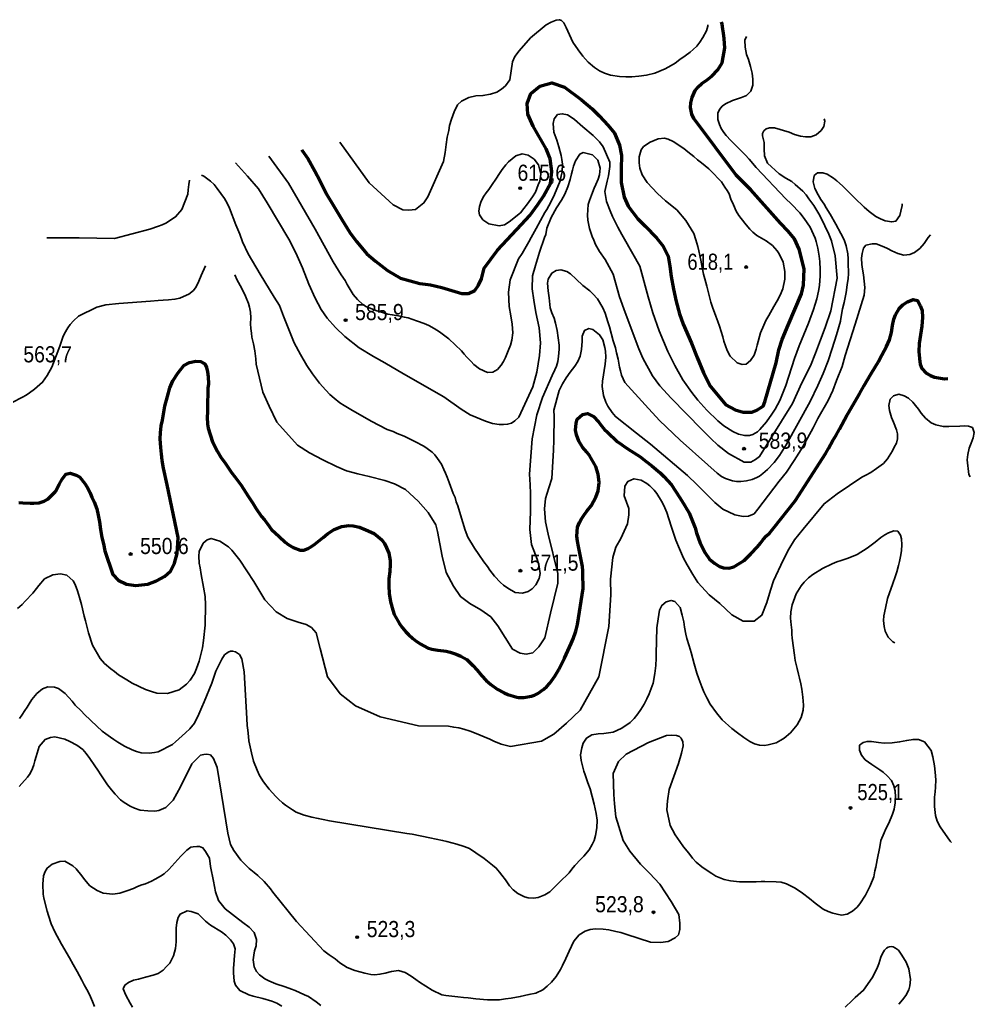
# Model space of a CAD drawing. Header units: metres. Extents: x 547833 to 556102, y 1844799 to 1850994.
# Drawn here: x 550017 to 551022, y 1849510 to 1850546 of the extents above; entities that cross this region are included whole.
import ezdxf

# ---------------------------------------------------------------- set-up
doc = ezdxf.new("R2010")
doc.units = ezdxf.units.M
doc.header["$LTSCALE"] = 6.8
for name, color, linetype, lineweight in [('1', 7, 'Continuous', 25), ('2', 7, 'Continuous', 53), ('3', 7, 'Continuous', 25), ('5', 7, 'Continuous', 13)]:
    doc.layers.add(name, color=color, linetype=linetype, lineweight=lineweight)

msp = doc.modelspace()

# ---------------------------------------------------------------- hatches: boundary and pattern name
at = {"layer": '5'}
for points in [[(550545.53, 1850368.91, 1), (550542.53, 1850368.91, 1)], [(550783.65, 1850285.82, 1), (550780.65, 1850285.82, 1)], [(550361.69, 1850229.88, 1), (550358.69, 1850229.88, 1)], [(550781.36, 1850094.48, 1), (550778.36, 1850094.48, 1)], [(550135.28, 1849983.57, 1), (550132.28, 1849983.57, 1)], [(550545.78, 1849966.05, 1), (550542.78, 1849966.05, 1)], [(550893.43, 1849716.22, 1), (550890.43, 1849716.22, 1)], [(550685.98, 1849606.34, 1), (550682.98, 1849606.34, 1)], [(550373.94, 1849580.17, 1), (550370.94, 1849580.17, 1)]]:
    msp.add_hatch(color=256, dxfattribs=at).paths.add_polyline_path(points)

# ---------------------------------------------------------------- linework, layer by layer
at = {"layer": '1'}
for points in [[(550354.17, 1850417.2), (550385.13, 1850374.34), (550410.48, 1850351.12), (550420.36, 1850345.96), (550426.8, 1850345.53), (550433.67, 1850346.39), (550442.7, 1850353.27), (550446.99, 1850359.72), (550463.35, 1850396.94), (550464.94, 1850406.26), (550466.3, 1850414.91), (550467.31, 1850422.41), (550468.85, 1850429.48), (550469.64, 1850434.86), (550471.89, 1850441.38), (550474.44, 1850449.38), (550478.2, 1850456.73), (550482.23, 1850460.42), (550490.1, 1850464.26), (550497.42, 1850465.95), (550504.9, 1850466.37), (550512.71, 1850467.96), (550519.37, 1850469.89), (550524.43, 1850473.07), (550528.46, 1850476.76), (550533.18, 1850482.78), (550536.07, 1850501.74), (550538.63, 1850507.51), (550543.11, 1850513.6), (550554.96, 1850527.05), (550571.6, 1850540.82), (550576.72, 1850543.71), (550581.84, 1850545.63), (550585.36, 1850546.27), (550587.6, 1850545.31), (550590.16, 1850543.07), (550592.4, 1850537.94), (550599.47, 1850522.55), (550605.1, 1850514.42), (550609.91, 1850507.8), (550615.63, 1850501.6), (550622.26, 1850495.84), (550627.8, 1850492.35), (550632.89, 1850490.09), (550639.23, 1850487.97), (550648.69, 1850486.56), (550655.47, 1850486.1)], [(550655.47, 1850486.1), (550661.55, 1850486.2), (550669.03, 1850486.62), (550677.2, 1850487.94), (550685.92, 1850489.96), (550696.73, 1850494.63), (550703.05, 1850497.96), (550707.38, 1850500.57), (550712.22, 1850504.2), (550717.84, 1850508.09), (550723.14, 1850511.94), (550726.3, 1850514.88), (550730.02, 1850518.54), (550733.39, 1850522.47), (550736.64, 1850527.35), (550740.26, 1850534.52), (550741.75, 1850539.35), (550741.79, 1850540.85)], [(550756.91, 1850455.14), (550760.43, 1850457.81), (550767.56, 1850461.08), (550771.87, 1850462.56), (550777.08, 1850464.47), (550782.29, 1850466.39), (550787.16, 1850471.14), (550789.14, 1850477.31), (550789.18, 1850483.56), (550788.41, 1850489.88), (550786.76, 1850496.88), (550784.58, 1850504.31), (550782.49, 1850509.66), (550780.9, 1850517.48), (550780.65, 1850524.81), (550782.41, 1850528.39)], [(550404.72, 1850236.33), (550409.29, 1850235.61), (550415.84, 1850234.48), (550421.93, 1850233.14), (550426.05, 1850232.2), (550429.89, 1850230.9), (550436.05, 1850228.93), (550443.11, 1850226.26), (550448.01, 1850224.13), (550453.52, 1850220.96), (550459.07, 1850217.47), (550468.77, 1850210.15), (550482.31, 1850197.54), (550485.12, 1850194.2), (550488.07, 1850191.03), (550492.33, 1850186.26), (550495.42, 1850183.28), (550501.12, 1850178.52), (550509.59, 1850174.74), (550515.13, 1850175.26), (550520.09, 1850177.94), (550524.19, 1850182.44), (550526.43, 1850186.4), (550528.64, 1850190.67), (550531.34, 1850197.41), (550533.81, 1850203.48), (550535.41, 1850208.79), (550536.38, 1850216.6), (550535.62, 1850225.48), (550534.23, 1850234.28), (550532.55, 1850244.17), (550531.84, 1850259.3), (550533.6, 1850272.49), (550542.16, 1850294.35), (550546.1, 1850300.11), (550553.28, 1850312.2), (550555.77, 1850316.83), (550561.01, 1850326.43), (550570.04, 1850343.07), (550572.18, 1850346.53), (550576.21, 1850354.23), (550580.21, 1850362.24), (550586.13, 1850376.74), (550587.28, 1850381.84), (550588.22, 1850385.96), (550588.66, 1850394.18), (550588.09, 1850398.92), (550587.41, 1850403.16), (550584.86, 1850412.3), (550582.58, 1850419.23), (550579.43, 1850427.98), (550578.81, 1850437.03), (550579.81, 1850441.96), (550583.42, 1850446.56), (550588.47, 1850447.18), (550594.07, 1850445.94), (550597.89, 1850443.52), (550601.39, 1850441.06), (550610, 1850433.45), (550621.05, 1850424.22), (550624, 1850421.06), (550627.48, 1850417.48), (550631.64, 1850412.22), (550638.37, 1850396.37), (550638.45, 1850391.74)], [(550638.45, 1850391.74), (550637.08, 1850381.96), (550635.7, 1850376.19), (550633.35, 1850365.17), (550635.07, 1850354.97), (550638.86, 1850344.86), (550641.48, 1850339.09), (550647, 1850327.9), (550650.98, 1850320.22), (550653.84, 1850315.12), (550670.24, 1850286.76), (550678.77, 1850254.59), (550683.82, 1850237.64), (550690.43, 1850218.75), (550699.74, 1850196.77), (550706.99, 1850181.99), (550715.5, 1850167.03), (550724.9, 1850153.54), (550731.31, 1850145.56), (550740.57, 1850135.16), (550752.17, 1850123.76), (550758.49, 1850118.57), (550768.1, 1850112.46), (550773.99, 1850109.95), (550780.65, 1850108.31), (550785.76, 1850108.57), (550789.02, 1850109.57), (550793.9, 1850112.36), (550796.6, 1850114.66), (550803.55, 1850122.73), (550809.23, 1850130.83), (550812.62, 1850136.07), (550817.68, 1850145.24), (550823.97, 1850161.01), (550833.14, 1850189.37), (550838.02, 1850202.95), (550847.86, 1850226.8), (550853.1, 1850241.22), (550856.48, 1850252.14), (550858.43, 1850260.33), (550859.3, 1850266.37), (550860.06, 1850276.68), (550860.05, 1850282.96), (550859.55, 1850291.57), (550859.01, 1850297.29), (550857.71, 1850305.56), (550856.01, 1850312.67), (550854.79, 1850316.34), (550849.46, 1850327.83), (550843.35, 1850337.06), (550838.58, 1850342.71), (550829.34, 1850352.31), (550823.8, 1850357.78), (550792.76, 1850390.77), (550785.16, 1850399.3), (550780.89, 1850404.07), (550765.95, 1850418.91), (550761.12, 1850424.41), (550758.49, 1850427.62), (550755.92, 1850431.63), (550754.12, 1850435.9), (550752.35, 1850441.29), (550752.35, 1850447.86), (550754.14, 1850451.6), (550756.91, 1850455.14)], [(550839.24, 1850423.49), (550844.76, 1850422.88), (550850.34, 1850423.07), (550855.74, 1850424.85), (550861.1, 1850429.51), (550863.79, 1850433.68), (550864.86, 1850439.41), (550864.42, 1850441.75)], [(550526.58, 1850119.84), (550530.85, 1850120.28), (550534.89, 1850121.37), (550538.49, 1850123.77), (550542.75, 1850127.69), (550557.28, 1850159.54), (550561.64, 1850175.21), (550564.5, 1850192.53), (550565.48, 1850205.96), (550564.09, 1850221.72), (550560.43, 1850237.85), (550558.58, 1850250.94), (550556.63, 1850262.71), (550557.03, 1850276.6), (550560.05, 1850287.27), (550564.45, 1850301.52), (550569.76, 1850316.91), (550571.16, 1850320.15), (550572.03, 1850326.65), (550576.59, 1850337.93), (550582.25, 1850348.07), (550587.5, 1850356.24), (550591.05, 1850362.6), (550594.45, 1850370.22), (550596.73, 1850377.86), (550598.25, 1850383.81), (550599.19, 1850387.93), (550600.31, 1850391.91), (550602.32, 1850397.76), (550606.78, 1850404.55), (550610.42, 1850406.27), (550620.17, 1850403.77), (550625.81, 1850398.21), (550628.25, 1850390.02), (550627.51, 1850382.88), (550626.16, 1850378.23), (550623.61, 1850372.8), (550621.86, 1850368.74), (550620.15, 1850364.37), (550617.01, 1850355.98), (550615.79, 1850351.5), (550614.88, 1850340.5), (550615.36, 1850335.27), (550617.24, 1850326.37), (550620.03, 1850317.9), (550621.61, 1850314.09), (550623.45, 1850309.51), (550627.53, 1850302.31), (550633.69, 1850293.77), (550641.9, 1850278.2), (550648.87, 1850254.46), (550654.65, 1850238.07), (550669.09, 1850199.75), (550673.29, 1850189.94), (550683.52, 1850171.22), (550691.07, 1850160.65), (550702.97, 1850147.6), (550735.3, 1850114.59), (550744.93, 1850105.18), (550752.41, 1850098.39), (550763.43, 1850089.29), (550780.16, 1850080.35), (550786.99, 1850080.35), (550792.11, 1850083.09), (550796.21, 1850086.17), (550830.75, 1850142.23), (550840.81, 1850163.69), (550849.73, 1850181.61), (550855.29, 1850194.94), (550860.24, 1850208.99), (550865.43, 1850222.15), (550871.41, 1850239.58), (550877.8, 1850274.1), (550875.76, 1850297.72), (550871.83, 1850313.4), (550869.23, 1850320.29), (550865.1, 1850329.24), (550861.23, 1850337.42), (550858.62, 1850341.75), (550855.4, 1850347.12), (550853.36, 1850350.72), (550848.2, 1850357.62), (550845.14, 1850361.73), (550841.62, 1850365.63), (550833.86, 1850372.86), (550830.28, 1850375.95), (550823.78, 1850379.32), (550816.99, 1850383.79), (550804.55, 1850395.34), (550801.26, 1850403.03), (550801.04, 1850410.28), (550801.04, 1850417.09), (550799.29, 1850424.12), (550799.29, 1850426.32), (550800.6, 1850429.17), (550803.23, 1850431.37), (550806.52, 1850432.47), (550811.78, 1850432.47), (550827.36, 1850427.65), (550832.94, 1850425.29), (550839.24, 1850423.49)], [(550689.54, 1850420.85), (550680.83, 1850417.39), (550674.03, 1850412.72), (550671.39, 1850409.35), (550669.57, 1850401.92), (550669.57, 1850395.36), (550670.22, 1850389.99), (550672.68, 1850382.92), (550677.82, 1850374.89), (550688.86, 1850363.1), (550696.98, 1850355.6), (550709.02, 1850346.17), (550718.72, 1850334.68), (550726.94, 1850321.27)], [(550726.94, 1850321.27), (550729.22, 1850314.34), (550731.19, 1850307.37), (550732.36, 1850303.03), (550734.35, 1850293.18), (550735.81, 1850285.19), (550737.14, 1850278.14), (550738.66, 1850273.52), (550740.57, 1850265.74), (550744.89, 1850248.65), (550746.49, 1850243.4), (550750.02, 1850234.05), (550752.29, 1850228.56), (550753.85, 1850223.63), (550757.48, 1850212.21), (550758.69, 1850207.56), (550761.95, 1850197.86), (550765.24, 1850191.85), (550772.47, 1850185.04), (550777.83, 1850183.13), (550782.11, 1850183.49), (550786.78, 1850187.26), (550790.55, 1850193.16), (550792.52, 1850199.33), (550793.78, 1850203.49), (550797.16, 1850216.55), (550800.66, 1850224.67), (550802.96, 1850229.43), (550806, 1850234.76), (550811.1, 1850244.19), (550814.87, 1850250.1), (550817.83, 1850256.06), (550820.67, 1850262.98), (550822.96, 1850273.18), (550822.95, 1850281.19), (550820.95, 1850291.04), (550817.04, 1850299.54), (550814.86, 1850302.96), (550809.71, 1850308.42), (550803.34, 1850313.41), (550793.38, 1850318.93), (550789.09, 1850322.57), (550786, 1850325.56), (550782.06, 1850330.37), (550776.79, 1850336.78), (550774.3, 1850340.16), (550771.69, 1850344.49), (550768.64, 1850351.16), (550766.12, 1850357.42), (550764.03, 1850362.78), (550761.99, 1850366.37), (550759.81, 1850369.79), (550756.06, 1850375.59), (550752.58, 1850379.17), (550748.14, 1850384.07), (550742.72, 1850389.18), (550734.89, 1850395.6), (550730.82, 1850398.79), (550726.89, 1850402.16), (550720.83, 1850407.19), (550716.58, 1850410.52), (550705.27, 1850417.95), (550700.01, 1850420.36), (550696.03, 1850421.48), (550689.54, 1850420.85)], [(550244.42, 1850395.53), (550257, 1850381.53), (550268.55, 1850368.05), (550277.78, 1850353.38), (550300.43, 1850315.14), (550307.68, 1850300.62), (550314.79, 1850285.04), (550321.61, 1850267.59), (550328.23, 1850252.86), (550334.36, 1850241.08), (550340.69, 1850231.92), (550349.72, 1850222.06), (550359.34, 1850212.65), (550374.64, 1850200.67), (550389.7, 1850191.67), (550401.47, 1850185), (550421.26, 1850173.3), (550463.54, 1850148.94), (550482.08, 1850136.05), (550491.52, 1850130.28), (550507.48, 1850123.33), (550514.89, 1850120.93), (550522.08, 1850119.84), (550526.58, 1850119.84)], [(550279.45, 1850402.54), (550300.24, 1850373.95), (550327.99, 1850325.58), (550346.99, 1850291.35), (550355.47, 1850277.72), (550359.84, 1850271.69), (550362.01, 1850267.51), (550366.09, 1850260.32), (550368.27, 1850256.9), (550372.61, 1850251.5), (550378.21, 1850246.25), (550382.16, 1850244.01), (550387.74, 1850241.64), (550391.93, 1850240.07), (550398.91, 1850238.03), (550404.72, 1850236.33)], [(550793.31, 1850064.11), (550796.2, 1850065.74), (550799.68, 1850068.21), (550804.53, 1850072.57), (550811.62, 1850080.14), (550817.13, 1850087.2), (550824.17, 1850098.46), (550849.46, 1850144.29), (550857.57, 1850160.9), (550863.22, 1850173.64), (550868.45, 1850186.98), (550872.82, 1850199.87), (550877.37, 1850214.28), (550881.33, 1850228.64), (550881.57, 1850229.64), (550883.41, 1850241.76), (550885.31, 1850248.56), (550887.56, 1850259.08), (550888.49, 1850267.21), (550889.44, 1850273.89), (550889.82, 1850278.74), (550889.66, 1850290.57), (550889.65, 1850294.58), (550889.04, 1850299.63), (550887.51, 1850308.25), (550885.48, 1850314.41), (550881.94, 1850321.19), (550876.57, 1850331.11), (550870.67, 1850341.45), (550866.49, 1850348.15), (550864.1, 1850352.02), (550860.78, 1850356.91), (550857.96, 1850361.69), (550854.41, 1850368.47), (550852.76, 1850375.47), (550853.89, 1850382.02), (550857.23, 1850384.83), (550862.99, 1850384.89), (550867.46, 1850383.67), (550874.08, 1850379.34), (550877.44, 1850376.71), (550883.53, 1850371.36), (550887.72, 1850367.23), (550896.13, 1850358.64), (550906.45, 1850348.84), (550911.49, 1850344.32), (550918.7, 1850338.95), (550923.65, 1850336.51), (550928.37, 1850334.52), (550935.41, 1850333.29), (550939.79, 1850334.14), (550943.88, 1850340.09), (550945.09, 1850344.56), (550946.3, 1850350.47), (550946.27, 1850352.43)], [(550045.45, 1850316.71), (550079.6, 1850316.71), (550116.69, 1850315.83), (550154.1, 1850325.56), (550163.16, 1850328.74), (550167.15, 1850330.18), (550170.92, 1850332.08), (550181.18, 1850338.62), (550187.78, 1850346.3), (550193.97, 1850362.59), (550194.38, 1850367.13), (550194.99, 1850372.65), (550195.93, 1850377.25)], [(550208.61, 1850382.4), (550210.92, 1850381.31), (550217.78, 1850376.22), (550221.76, 1850372.53), (550224.96, 1850368.6), (550232.65, 1850358), (550235.47, 1850353.22), (550237.88, 1850347.9), (550244.52, 1850330.13), (550248.73, 1850320.55), (550251.8, 1850312.43), (550257.69, 1850299.53), (550270.06, 1850278.13), (550284.99, 1850254.15), (550290.69, 1850245.39), (550294.74, 1850233.93), (550306.06, 1850206.09), (550312.58, 1850193.73), (550319.35, 1850182.12), (550325.38, 1850173.17), (550332.69, 1850163.59), (550339.28, 1850156.16), (550343.72, 1850151.73), (550348.28, 1850147.61), (550354.13, 1850142.97), (550358.72, 1850139.87), (550365.75, 1850135.78), (550386.97, 1850123.56), (550404.1, 1850114.84), (550410.3, 1850112.55), (550414.4, 1850110.49), (550421.8, 1850107.54)], [(550579.64, 1850135.15), (550585.08, 1850155.88), (550588.56, 1850162.87), (550592.46, 1850168.95), (550596.82, 1850175.25), (550601.54, 1850181.27), (550604.93, 1850186.32), (550607.44, 1850192.07), (550608.7, 1850198.79), (550609.21, 1850207.83), (550609.36, 1850213.13), (550611.69, 1850219.02), (550616.24, 1850221.17), (550620.71, 1850219.95), (550627.79, 1850214.41), (550631.14, 1850209.21), (550633.4, 1850201.15), (550633.9, 1850197.05), (550634.18, 1850190.83), (550633.48, 1850183.38), (550630.85, 1850165.44), (550630.56, 1850159.96), (550631.85, 1850150.67), (550634.17, 1850143.42), (550636.42, 1850139.37), (550640.91, 1850132.71), (550644.33, 1850128.32), (550666.52, 1850110.85), (550681.2, 1850099.43), (550720.42, 1850066.18), (550730.16, 1850056.92), (550739.56, 1850047.23), (550749.04, 1850037.94), (550757.47, 1850030.87), (550770.26, 1850024.89), (550778.8, 1850023.18), (550784.6, 1850023.52), (550790.41, 1850025.92), (550794.5, 1850030.71), (550816.96, 1850060.15), (550824.65, 1850069.96), (550832.71, 1850082.04), (550839.92, 1850093.61), (550846.84, 1850105.42), (550852.68, 1850116.44), (550857.73, 1850126.45), (550868.39, 1850145.11), (550873.23, 1850155.74), (550877.16, 1850166.4), (550883.19, 1850181.23), (550886.25, 1850192.57), (550896.92, 1850225.48), (550906.48, 1850256.26), (550906.96, 1850264.16), (550905.67, 1850277.46), (550904.76, 1850283.6), (550903.87, 1850288.3), (550903.7, 1850295), (550904.21, 1850300.03), (550905.59, 1850305.8), (550908.26, 1850308.85), (550914.82, 1850310.29), (550919, 1850310.16), (550927.07, 1850306.97), (550931.13, 1850305.22), (550935.4, 1850303.02), (550942, 1850300.13), (550948.3, 1850298.34), (550954.62, 1850299.1), (550959.34, 1850301.12), (550964.92, 1850305.32), (550969.71, 1850310.71), (550973.93, 1850316.83), (550976.31, 1850319.64)], [(550009, 1850143.27), (550019.87, 1850148.76), (550023.61, 1850150.97), (550027.3, 1850153.5), (550032.6, 1850157.35), (550041.03, 1850164.46), (550045.95, 1850171.46), (550050.81, 1850180.22), (550057.28, 1850196.87), (550059.67, 1850203.56), (550062.5, 1850211.92), (550064.25, 1850215.97), (550067.56, 1850221.66), (550070.02, 1850225.16), (550073.7, 1850229.14), (550078.89, 1850233.93), (550098.05, 1850243.43), (550107.66, 1850246.12), (550121.5, 1850247.28), (550154.64, 1850249.89), (550162.74, 1850250.39), (550167.97, 1850250.87), (550173.69, 1850251.24), (550180.5, 1850251.91), (550185.65, 1850253.01), (550189.46, 1850254.6), (550195.06, 1850257.36), (550200.04, 1850261.17), (550202.77, 1850265.02), (550205.73, 1850270.99), (550208.24, 1850276.74), (550212.73, 1850287.22)], [(550421.8, 1850107.54), (550426.7, 1850105.41), (550433.02, 1850102.18), (550442.45, 1850097.08), (550445.96, 1850094.62), (550451.23, 1850090.77), (550454.14, 1850087.92), (550456.98, 1850084.26), (550461.08, 1850078.19), (550463.67, 1850072.74), (550465.43, 1850068.79), (550467.23, 1850064.52), (550469.36, 1850058.86), (550473.48, 1850047.34), (550475.46, 1850042.94), (550476.8, 1850038.46), (550478.42, 1850034.33), (550481.19, 1850024.73), (550486.17, 1850008.84), (550489.02, 1850001.18), (550496.02, 1849989.69), (550500.51, 1849983.03), (550505.75, 1849975.5), (550509.56, 1849970.51), (550512.27, 1849966.68), (550517.04, 1849960.37), (550523.33, 1849953.44), (550526.37, 1849950.77), (550530.94, 1849947.48), (550538.67, 1849943.13), (550546.44, 1849942.48), (550552.5, 1849944.01), (550556.79, 1849946.94), (550560.61, 1849951.08), (550564.13, 1849957.76), (550565.23, 1849963.18), (550563.8, 1849972.29), (550561.81, 1849978.14), (550560.15, 1849982.58), (550556.07, 1849993.78), (550554.15, 1850009.57), (550554.62, 1850018.91), (550555.09, 1850028.26), (550555.03, 1850047.15), (550554.55, 1850056.39), (550554.18, 1850062.11), (550553.81, 1850067.83), (550556.88, 1850104.74), (550561.77, 1850130.02), (550567.48, 1850148.38), (550577.72, 1850171.65), (550580.68, 1850177.61), (550582.29, 1850181.49), (550583.61, 1850186.46), (550584.44, 1850191.52), (550585.23, 1850199.47), (550585.23, 1850203.47), (550583.17, 1850219.08), (550581.27, 1850226.86), (550579.71, 1850231.79), (550577.4, 1850237.6), (550575.8, 1850242.85), (550574.54, 1850253.27), (550573.62, 1850260.85), (550572.97, 1850268.78), (550573.6, 1850272.86), (550577.29, 1850279.39), (550581.93, 1850282.04), (550586.95, 1850282.97), (550593.11, 1850281), (550597.07, 1850278.75), (550603.2, 1850273.09), (550610.12, 1850266.24), (550617.38, 1850260.56), (550620.47, 1850257.57), (550625.44, 1850252.24), (550631.05, 1850242.99), (550633.49, 1850237.36), (550636.54, 1850228.12), (550638.13, 1850222.87), (550642.18, 1850207.99), (550644.37, 1850200.56), (550645.61, 1850195.59), (550647.4, 1850188.76), (550648.75, 1850180.27), (550649.71, 1850176.38), (550650.87, 1850172.04), (550654.22, 1850164.28), (550675.9, 1850140.62), (550690.81, 1850124.31), (550712.62, 1850103.51), (550741.68, 1850077.46), (550751.61, 1850068.85), (550756.25, 1850065.31), (550760.31, 1850063.28), (550767.74, 1850060.68), (550771.83, 1850059.97), (550776.63, 1850059.97), (550782.39, 1850060.58), (550788.52, 1850062.01), (550793.31, 1850064.11)], [(550243.39, 1850277.48), (550246.15, 1850271.89), (550250.66, 1850263.79), (550254.75, 1850255.16), (550257.92, 1850247.53), (550259.05, 1850243.51), (550260.01, 1850238.18), (550260.25, 1850232.28), (550260.21, 1850226.03), (550260.51, 1850220.94), (550261.08, 1850216.2), (550261.62, 1850211.78), (550263.23, 1850205.09), (550264.78, 1850197.59), (550265.82, 1850189.07), (550266.15, 1850183.66), (550272.9, 1850154.03), (550279.76, 1850139.32), (550287.7, 1850122.51), (550309.54, 1850098.26), (550322.12, 1850090.26), (550336.23, 1850082.71), (550350.52, 1850075.7), (550361.24, 1850071.26), (550373.01, 1850067.86), (550385.2, 1850065.29), (550401.39, 1850060.99), (550411.87, 1850057.43), (550423.29, 1850051.51), (550436.48, 1850039.19), (550447.11, 1850027.27), (550455.19, 1850014.5), (550456.89, 1850007.27), (550461.99, 1849981.3), (550466.25, 1849964.28), (550473.9, 1849949.81), (550481.13, 1849938.74), (550490.91, 1849931.51), (550502.82, 1849924.7), (550513.02, 1849917.46), (550520.68, 1849908.1), (550535.99, 1849883.41), (550544.07, 1849879.15), (550550.45, 1849878.3), (550557.25, 1849879.58), (550563.63, 1849885.96), (550570.01, 1849895.33), (550575.96, 1849921.29), (550583.61, 1849952.79), (550583.61, 1849963), (550573.74, 1850004.64), (550570.89, 1850017.35), (550569.61, 1850031.16), (550570.75, 1850042.13), (550574.1, 1850053.24), (550577.47, 1850063.18), (550579.34, 1850092.91), (550579.63, 1850103.39), (550579.86, 1850128.35), (550579.64, 1850135.15)], [(551018.14, 1850064.92), (551016.54, 1850067.48), (551014.7, 1850082.63), (551015.59, 1850088.5), (551017.03, 1850095.09), (551019.26, 1850100.48), (551021.31, 1850106.02), (551022.42, 1850111.44), (551020.33, 1850116.79), (551016.13, 1850118.36), (551011.95, 1850118.5), (551007, 1850118.37), (550995.69, 1850117.8), (550989.76, 1850117.88), (550981.87, 1850119.49), (550976.97, 1850121.62), (550971.05, 1850126.82), (550966.57, 1850132.05), (550963.51, 1850136.16), (550960.31, 1850140.1), (550957.64, 1850143.62), (550953.14, 1850147.71), (550948.51, 1850150.2), (550942.88, 1850151.75), (550937.31, 1850150.12), (550933.73, 1850146.64), (550932.28, 1850140.06), (550932.94, 1850134.69), (550935.26, 1850127.44), (550937.13, 1850122.55), (550940.38, 1850114.29), (550941.37, 1850110.08), (550941.35, 1850104.96), (550940.31, 1850100.35), (550938.11, 1850096.07), (550936.18, 1850092.16), (550930.92, 1850083.99), (550926.59, 1850078.82), (550919.55, 1850073.48), (550913.3, 1850069.51), (550908.06, 1850066.48), (550903.83, 1850064.36), (550877.8, 1850046.8), (550864.15, 1850036.53), (550842.23, 1850009.86), (550833.16, 1849998.58), (550827.05, 1849988.7), (550821.13, 1849977.27), (550810.88, 1849955.28)], [(550810.88, 1849955.28), (550807.63, 1849945.48), (550803.84, 1849932.62), (550798.57, 1849919.06), (550790.56, 1849913), (550779.08, 1849912.91), (550767.16, 1849919.69), (550754.25, 1849931.43), (550743.22, 1849940.53), (550731.18, 1849953.69), (550726.02, 1849962.2), (550719.81, 1849972.34), (550716.27, 1849979.11), (550712.02, 1849989.01), (550708.03, 1849998.14), (550706.12, 1850003.35), (550703.21, 1850012.77), (550698.57, 1850027.26), (550695.44, 1850034.57), (550692.97, 1850039.08), (550687.97, 1850047.28), (550685.12, 1850050.94), (550680.72, 1850055.53), (550677.53, 1850058.02), (550671.35, 1850061.44), (550663.82, 1850062.77), (550657.42, 1850060.07), (550654.35, 1850055.05), (550653.56, 1850044.93), (550658.36, 1850031.64), (550658.36, 1850025), (550657.25, 1850015.4), (550650.25, 1849999.89), (550644.71, 1849990.67), (550641.76, 1849979.96), (550639.18, 1849957.07), (550639.55, 1849940.46), (550637.58, 1849907.32), (550626.98, 1849854.29), (550607.42, 1849819.21), (550592.75, 1849805.34), (550579.7, 1849793.92), (550566.66, 1849786.58), (550534.02, 1849780.98), (550523.89, 1849783.37), (550516.32, 1849786.39), (550512.12, 1849788.48), (550506, 1849791.16), (550497.57, 1849794.62), (550491.36, 1849796.91), (550484.84, 1849799.16), (550479.56, 1849800.44), (550474.18, 1849801.23), (550468.62, 1849802.16), (550436.91, 1849802.71), (550396.58, 1849812.11), (550370.6, 1849823.73), (550354.58, 1849836.45), (550341.32, 1849854.15), (550333.58, 1849884.01), (550329.16, 1849900.61), (550324.19, 1849906.14), (550318.66, 1849909.45), (550310.37, 1849911.67), (550298.77, 1849915.54), (550287.17, 1849922.73), (550275.01, 1849935.45), (550263.4, 1849954.81), (550248.77, 1849976.97), (550240.45, 1849987.49), (550236.79, 1849991.21), (550227.92, 1849997.02), (550218.58, 1850000.05), (550214.27, 1849998.57), (550210.06, 1849995.01), (550206.15, 1849986.37), (550205.46, 1849981.48), (550205.88, 1849974), (550206.95, 1849969.17), (550208.15, 1849961.94), (550210.71, 1849948.8), (550212.39, 1849938.91), (550212.83, 1849930), (550212.38, 1849908.64), (550210.65, 1849892.57), (550209.67, 1849884.76), (550206.09, 1849870.71), (550203.33, 1849863.17), (550200.92, 1849857.91), (550196.36, 1849850.63), (550192.54, 1849846.48), (550184.77, 1849840.57), (550172.58, 1849836.69), (550161.3, 1849837.24), (550155.67, 1849838.8), (550149.5, 1849840.77), (550135.52, 1849847.73), (550129.66, 1849851.18), (550121, 1849856.54), (550116.93, 1849859.72), (550112.89, 1849862.6)], [(550830.18, 1849899.24), (550830.14, 1849903.56), (550829.48, 1849908.93), (550828.96, 1849915.91), (550829.24, 1849922.83), (550830.43, 1849930.19), (550834.94, 1849941.79), (550840.16, 1849950.27), (550843.07, 1849953.99), (550847.8, 1849958.57), (550852.33, 1849962.16), (550862.49, 1849968.2), (550872.77, 1849973.29), (550877.49, 1849975.31), (550882.11, 1849976.83), (550889.67, 1849979.19), (550899.11, 1849983.22), (550909.69, 1849989.79), (550918.05, 1849996.09), (550923.87, 1850000.96), (550928.02, 1850003.71), (550931.93, 1850005.78), (550937.74, 1850008.09), (550941.78, 1850007.78), (550944.7, 1850003.49), (550945.66, 1849999.6), (550946.11, 1849993.25), (550945.71, 1849987.27), (550944.99, 1849982.7), (550943.58, 1849975.8), (550942.68, 1849971.37), (550940.92, 1849964.75), (550939.48, 1849960.73), (550936.1, 1849951.67), (550933.17, 1849942.82), (550931.02, 1849936.8), (550928.73, 1849926.59), (550926.99, 1849918.53), (550926.62, 1849913.68), (550927.56, 1849907.22), (550928.45, 1849902.53), (550931.82, 1849895.89), (550936.58, 1849891.02), (550938.58, 1849889.9)], [(550112.89, 1849862.6), (550106.27, 1849868.36), (550101.61, 1849873.72), (550093.5, 1849887.79), (550089.54, 1849900.61), (550086.39, 1849913.36), (550084.86, 1849917.98), (550081.93, 1849930.28), (550079.89, 1849937.88), (550077.92, 1849944.85), (550075.36, 1849951.43), (550073.28, 1849955.34), (550066.48, 1849961.24), (550059.89, 1849962.68), (550052, 1849961.72), (550043.23, 1849957.46), (550037.19, 1849950.48), (550034.69, 1849947.29), (550030.95, 1849942.51), (550022.85, 1849934), (550019.59, 1849930.56), (550014.5, 1849926.26)], [(550558.15, 1849621.3), (550562.88, 1849621.87), (550569.91, 1849624.65), (550575.29, 1849627.86), (550585.44, 1849637.9), (550595.6, 1849647.95), (550598.51, 1849651.66), (550601.56, 1849655.56), (550607.95, 1849662.26), (550611.26, 1849665.39), (550616.71, 1849671.97), (550620.02, 1849677.66), (550622.09, 1849681.76), (550623.51, 1849687.22), (550624.93, 1849695.24), (550625.24, 1849703.28), (550624.22, 1849710.37), (550621.91, 1849720.18), (550619.78, 1849728.41), (550617.7, 1849736.33), (550615.32, 1849742.77), (550612.53, 1849751.24), (550611.26, 1849755.09), (550609.47, 1849761.92), (550608.48, 1849766.12), (550607.75, 1849772.12), (550609.08, 1849779.65), (550610.26, 1849784.44), (550613.93, 1849789.85), (550619.62, 1849793.1), (550626.39, 1849794.09), (550632.11, 1849794.46), (550641.86, 1849795.96), (550650.53, 1849799.74), (550656.46, 1849803.66), (550659.98, 1849806.33), (550663.98, 1849810.34), (550668.18, 1849815.34), (550671.15, 1849819.86), (550674.64, 1849825.41), (550677.64, 1849831.06), (550680.04, 1849836.32), (550684.11, 1849847.71), (550686.08, 1849857.88), (550686.83, 1849866.14), (550687.32, 1849874.05), (550687.4, 1849882.55), (550687.7, 1849888.03), (550687.79, 1849896.53), (550687.98, 1849901.52), (550687.94, 1849905.84), (550689.49, 1849915.48), (550690.95, 1849924.62), (550693.25, 1849929.39), (550697.74, 1849933.3), (550703.17, 1849934.76), (550707.15, 1849933.64), (550712.55, 1849927.41), (550714.81, 1849919.35), (550716.46, 1849912.34), (550717.33, 1849906.52), (550718.7, 1849899.16), (550719.73, 1849894.64), (550722.13, 1849886.76), (550724.1, 1849879.79), (550727.31, 1849867.85), (550730.08, 1849858.25), (550732.11, 1849852.09), (550735.35, 1849843.84), (550737.45, 1849838.49), (550740.64, 1849831.99), (550744.32, 1849825.39), (550750.88, 1849816.25), (550756.89, 1849808.97), (550767.13, 1849799.8), (550772.97, 1849795.23), (550779.48, 1849790.41), (550785.92, 1849786.23), (550790.72, 1849783.61), (550796, 1849782.33), (550801.35, 1849781.85), (550805.41, 1849782.67), (550813.64, 1849784.79), (550818.74, 1849787.65), (550822.16, 1849789.83), (550828.71, 1849795.27), (550832.35, 1849799.55), (550835.86, 1849803.66), (550839.89, 1849811.36), (550842.13, 1849819.32), (550842.64, 1849824.35), (550841.92, 1849832.91), (550840.74, 1849841.26), (550839.6, 1849846.73), (550838.2, 1849852.96), (550837.39, 1849857.03), (550835.71, 1849862.91), (550833.69, 1849871.64), (550832.86, 1849877.14), (550830.54, 1849894.96), (550830.18, 1849899.24)], [(550016.69, 1849810.39), (550019.32, 1849813.75), (550022.53, 1849818.95), (550024.68, 1849822.41), (550026.82, 1849825.88), (550029.79, 1849830.4), (550034.96, 1849836.64), (550041.09, 1849841.55), (550046.45, 1849843.64), (550053.51, 1849843.53), (550057.88, 1849841.82), (550064.92, 1849836.59), (550072.13, 1849828.66), (550075.51, 1849824.58), (550081.54, 1849818.43), (550085.38, 1849814.57), (550098.07, 1849802.33), (550103.99, 1849797.13), (550107.53, 1849794.35), (550112.45, 1849790.79), (550115.95, 1849788.33), (550120.48, 1849785.35), (550127.23, 1849781.21), (550135.56, 1849777.25), (550140.07, 1849775.72), (550144.9, 1849774.22), (550153.44, 1849773.82), (550158.8, 1849774.47), (550162.87, 1849775.28), (550177.79, 1849783.02), (550181.13, 1849785.83), (550191.67, 1849795.28), (550196.13, 1849799.5), (550201.02, 1849805.38), (550205.63, 1849814.91), (550208.75, 1849822.18), (550211.26, 1849827.93), (550219.33, 1849847.43), (550223.64, 1849860.09), (550229.83, 1849872.75), (550232.79, 1849877.32), (550236.55, 1849880.29), (550238.98, 1849881.36), (550241.13, 1849881.36), (550244.36, 1849880.56), (550248.39, 1849877.86), (550251.08, 1849873.29), (550253.51, 1849859.55), (550256.14, 1849810.48), (550256.71, 1849803.18), (550257.32, 1849798.13), (550257.81, 1849791.46), (550258.35, 1849787.04), (550259.61, 1849780.62), (550261.01, 1849774.39), (550263.38, 1849765.38), (550267.23, 1849756.08), (550269.54, 1849750.27), (550273.72, 1849743.57), (550279.77, 1849735.98), (550286.62, 1849728.32), (550289.53, 1849725.47), (550293.86, 1849721.51), (550297.04, 1849719.01), (550304.19, 1849714.28), (550308.32, 1849711.89), (550316.75, 1849708.43), (550324.49, 1849706.65), (550331.39, 1849705.25), (550336.5, 1849704.1), (550343.39, 1849702.7), (550424.63, 1849689.34), (550430.32, 1849688.59), (550448.87, 1849684.91), (550462.35, 1849682.06), (550467, 1849680.71), (550477.25, 1849678.11), (550484.93, 1849675.52), (550490.64, 1849673.33), (550497.43, 1849668.86), (550505.99, 1849663.02), (550511.3, 1849658.86), (550515.02, 1849655.94), (550518.91, 1849652.89), (550522.15, 1849648.64), (550524.78, 1849645.44), (550528.59, 1849640.45), (550532.73, 1849634.07), (550536.6, 1849629.89), (550541.56, 1849626.01), (550548.69, 1849622.71), (550552.67, 1849621.59), (550558.15, 1849621.3)], [(550016.27, 1849738.9), (550019.12, 1849741.81), (550025.2, 1849748.47), (550028.07, 1849752.51), (550030.34, 1849757.59), (550031.77, 1849761.61), (550033.03, 1849765.76), (550034.25, 1849770.24), (550037.62, 1849780.74), (550043.76, 1849788.21), (550049.57, 1849790.52), (550053.99, 1849791.05), (550064.55, 1849788.49), (550069.94, 1849786.26), (550077.15, 1849782.33), (550083.48, 1849777.66), (550086.86, 1849773.58), (550090.71, 1849768.28), (550095.99, 1849760.43), (550099.09, 1849756.01), (550102.26, 1849750.94), (550106.72, 1849744.6), (550109.47, 1849740.45), (550113.77, 1849735.36), (550117.36, 1849730.83), (550123.22, 1849724.82), (550127.11, 1849721.77), (550133.33, 1849718.04), (550137.92, 1849715.87), (550143.91, 1849714.03), (550152.03, 1849713.1), (550159.13, 1849712.68), (550163.51, 1849713.53), (550170.82, 1849716.66), (550178.48, 1849724.56), (550186.27, 1849738.3), (550198.12, 1849762.64), (550207.47, 1849771.69), (550210.9, 1849772.63), (550214.02, 1849772.94), (550217.76, 1849772.31), (550221.19, 1849768.26), (550224.94, 1849758.89), (550236.24, 1849689.69)], [(550236.24, 1849689.69), (550238.96, 1849677.84), (550242.65, 1849671.24), (550249.95, 1849661.24), (550253.78, 1849657.38), (550258.72, 1849652.37), (550263.85, 1849648.35), (550267.92, 1849645.16), (550274.48, 1849638.59), (550281.03, 1849630.89), (550283.52, 1849627.51), (550308.42, 1849596.69), (550337.46, 1849565.83), (550342.77, 1849561.66), (550349.24, 1849557.16), (550354.2, 1849553.28), (550361.7, 1849548.27), (550370.09, 1849545.12), (550380.51, 1849542.38), (550386.96, 1849540.76), (550391, 1849540.45), (550396.37, 1849541.1), (550401.83, 1849542.25), (550408.52, 1849543.86), (550415.92, 1849544.92), (550423.04, 1849543.06), (550429.12, 1849539.15), (550434.04, 1849535.59), (550438.21, 1849532.89), (550444.68, 1849528.39), (550451.43, 1849524.24), (550461.45, 1849519.53), (550465.71, 1849518.77), (550478.55, 1849517.28), (550484.38, 1849516.71), (550489.41, 1849516.2), (550497.22, 1849515.23), (550509.84, 1849514.2), (550522.48, 1849514.29), (550528.79, 1849515.06), (550534.48, 1849515.75), (550544.19, 1849517.57), (550553.23, 1849519.62), (550560.55, 1849521.31), (550567.82, 1849524.76), (550572.49, 1849528.53), (550576.94, 1849532.76), (550582.15, 1849538.67), (550586.53, 1849546.09), (550588.74, 1849550.37), (550592.18, 1849557.67), (550595.57, 1849565.29), (550600.7, 1849575.85), (550606.29, 1849582.61), (550612.53, 1849586.57), (550617.92, 1849588.35), (550623.29, 1849589), (550631.34, 1849588.7), (550637.35, 1849587.98), (550644.78, 1849586.16), (550650.2, 1849585.06), (550656.36, 1849583.09), (550681.5, 1849575.01), (550691.85, 1849574.52), (550699.98, 1849575.5), (550707.37, 1849579.45), (550710.82, 1849582.65), (550712.29, 1849588.08), (550712.29, 1849594.73), (550711.06, 1849604.1), (550703.18, 1849617.66), (550691.31, 1849635.97), (550680.38, 1849647.57), (550670.86, 1849657.11), (550659.56, 1849670.62), (550652.69, 1849682.06), (550644.83, 1849706.91), (550643.42, 1849720.39), (550642.64, 1849730.3), (550642.12, 1849752.48), (550647.6, 1849765), (550655.68, 1849772.83), (550679.14, 1849785.09), (550698.17, 1849792.39), (550703.9, 1849792.92), (550708.6, 1849792.39), (550711.73, 1849791.61), (550713.81, 1849789.79), (550715.38, 1849785.87), (550715.64, 1849781.44), (550714.07, 1849773.87), (550710.68, 1849763.17), (550700.85, 1849735.46), (550699.16, 1849723.57), (550698.48, 1849714.05), (550702, 1849697.71), (550704.65, 1849693.07), (550707.37, 1849687.79), (550712.22, 1849680.85), (550716.24, 1849675.41), (550719.87, 1849670.57)], [(550719.87, 1849670.57), (550722.86, 1849667.08), (550725.71, 1849663.43), (550729.44, 1849659.07), (550735.49, 1849654.04), (550739, 1849651.58), (550745.79, 1849647.12), (550750.27, 1849644.46), (550758.88, 1849640.86), (550765.78, 1849639.46), (550775.2, 1849638.36), (550782.26, 1849638.26), (550792.48, 1849638.54), (550797.75, 1849638.7), (550801.75, 1849638.7), (550813.62, 1849638.54), (550818.83, 1849637.89), (550824.64, 1849636.2), (550833.81, 1849631.86), (550841.53, 1849626.39), (550848.78, 1849620.71), (550854.8, 1849615.99), (550863.26, 1849609.65), (550868.52, 1849607.25), (550873.25, 1849605.26), (550877.86, 1849604.21), (550882.61, 1849603.35), (550888.43, 1849604.22), (550894.12, 1849607.47), (550898.89, 1849611.73), (550901.84, 1849615.14), (550907.79, 1849624.19), (550912.81, 1849634.25), (550916.61, 1849643.84), (550917.78, 1849650.07), (550918.58, 1849654.01), (550919.91, 1849661.54), (550922.72, 1849675.34), (550923.85, 1849681.88), (550927.35, 1849689.99), (550929.1, 1849694.05), (550932.2, 1849700.19), (550936.17, 1849709.65), (550938.09, 1849715), (550939.21, 1849721.55), (550939.43, 1849727.66), (550938.94, 1849734.33), (550937.66, 1849739.62), (550935.22, 1849745.25), (550930.78, 1849750.16), (550926.31, 1849753.94), (550922.81, 1849756.4), (550914.29, 1849761.93), (550907.6, 1849766.88), (550903.48, 1849771.83), (550901.56, 1849777.04), (550901.4, 1849782.31), (550905.38, 1849785.2), (550909.4, 1849786.33), (550914.22, 1849786.27), (550921.39, 1849785.22), (550927.41, 1849784.51), (550935.87, 1849784.73), (550943.76, 1849785.69), (550951.26, 1849787.24), (550957.85, 1849788.36), (550963.65, 1849788.11), (550969.85, 1849785.82), (550977.04, 1849776.76), (550978.65, 1849770.07), (550980.44, 1849760.67), (550981.1, 1849753.87), (550981.74, 1849745.93), (550981.4, 1849738.2), (550981.07, 1849733.04), (550980.46, 1849727.52), (550980.36, 1849723.02), (550980.52, 1849717.75), (550981.36, 1849708.24), (550983.35, 1849702.4), (550986.5, 1849696.22), (550996.8, 1849681.29), (550998.43, 1849679.67)], [(550216.8, 1849663.4), (550212.75, 1849670.26), (550209.95, 1849674.32), (550206.2, 1849675.57), (550203.4, 1849675.57), (550199.66, 1849675.25), (550197.16, 1849674.94), (550193.11, 1849671.82), (550186.56, 1849665.27), (550174.18, 1849651.3), (550169.17, 1849646.85), (550165.2, 1849644.37), (550159.61, 1849641.13), (550155.86, 1849639.25), (550149.36, 1849636.47), (550145.53, 1849635.15), (550141.18, 1849633.48), (550136.86, 1849631.53), (550129.93, 1849628.84), (550122.52, 1849626.52), (550114.98, 1849625.32), (550104.73, 1849626.49), (550098.43, 1849629.15), (550090.98, 1849634.22), (550085.04, 1849640.9), (550082.28, 1849644.84), (550076.28, 1849652.08), (550072.75, 1849655.36), (550064.49, 1849660.05), (550059.25, 1849659.84), (550051.04, 1849657.13), (550045.99, 1849652.96), (550043.72, 1849649.41), (550041.86, 1849644.77), (550041.23, 1849635.87), (550041.65, 1849625.38), (550042.32, 1849621.05), (550045.83, 1849607.38), (550047.22, 1849602.99), (550050.27, 1849594.25), (550054.13, 1849585.9), (550060.85, 1849572.76), (550069.3, 1849558.27), (550073.12, 1849551.47), (550077.44, 1849544.02), (550082.53, 1849534.96), (550084.98, 1849529.99), (550087.72, 1849525.05), (550090.36, 1849519.68), (550093.65, 1849512.53), (550095.86, 1849507.25)], [(550334.06, 1849508.27), (550329.18, 1849512.09), (550320.98, 1849517.5), (550317.03, 1849519.58), (550307.24, 1849523.95), (550303.08, 1849525.44), (550296.53, 1849527.77), (550286.72, 1849531.14), (550279.23, 1849534.21), (550275, 1849536.26), (550269.37, 1849540.42), (550266.52, 1849543.92), (550264.07, 1849548.89), (550262.9, 1849556.15), (550263.41, 1849561.34), (550264.42, 1849565.87), (550266.09, 1849570.92), (550266.39, 1849577.79), (550264.07, 1849585.19), (550258.59, 1849590.51), (550251.85, 1849595.53), (550233.33, 1849610.03), (550226.47, 1849618.77), (550223.35, 1849627.82), (550221.17, 1849639.05), (550218.05, 1849654.66), (550216.8, 1849663.4)], [(550942.8, 1849509.72), (550946.65, 1849514.32), (550950.11, 1849518.72), (550953.51, 1849524.69), (550954.56, 1849528.95), (550955.02, 1849535.69), (550953.56, 1849546.71), (550950.55, 1849553.87), (550946.16, 1849561.27), (550942.47, 1849566.36), (550939.46, 1849568.67), (550936.92, 1849570.06), (550935.08, 1849570.29), (550933, 1849570.06), (550931.61, 1849569.6), (550929.76, 1849568.44), (550927.91, 1849566.36), (550925.83, 1849562.89), (550923.99, 1849558.96), (550921.68, 1849552.02), (550919.6, 1849546.71), (550914.74, 1849537.23), (550905.72, 1849524.3), (550896.97, 1849516.69), (550893.66, 1849513.44), (550886.55, 1849506.31)]]:
    msp.add_lwpolyline(points, dxfattribs=at)
msp.add_lwpolyline([(550544.58, 1850343.02), (550548.04, 1850347.44), (550551.79, 1850352.22), (550556.98, 1850359.58), (550560.06, 1850364.6), (550563.14, 1850372.18), (550564.89, 1850376.24), (550565.9, 1850383.73), (550563.27, 1850393.5), (550558.72, 1850399.36), (550552.6, 1850403.58), (550546.02, 1850405.02), (550539.54, 1850402.95), (550531.67, 1850396.55), (550528.86, 1850393.33), (550524.97, 1850388.37), (550522.28, 1850384.2), (550518.33, 1850378.43), (550514.56, 1850372.53), (550511.17, 1850367.47), (550508.26, 1850363.76), (550505.76, 1850360.57), (550503.04, 1850355.27), (550501.17, 1850349.6), (550500.48, 1850344.71), (550501.3, 1850340.64), (550504.79, 1850335.62), (550511.09, 1850331.26), (550522.07, 1850329.2), (550527.53, 1850330.23), (550532.66, 1850333.31)], close=True, dxfattribs=at)
at = {"layer": '2'}
for points in [[(550496.47, 1850261.06), (550500.23, 1850266.54), (550503.3, 1850273.38), (550506.03, 1850284.68), (550520.32, 1850303.73), (550545.52, 1850330.54), (550554.16, 1850340.08), (550562.8, 1850351.7), (550568.77, 1850360.52), (550576.17, 1850373.82), (550577.5, 1850386.51), (550575.76, 1850399.74), (550571.36, 1850410.17), (550557.61, 1850434.22), (550552.19, 1850446.61), (550551.44, 1850458.14), (550555.28, 1850468.39), (550564.65, 1850476.19), (550577.52, 1850479.84), (550590.62, 1850475.16), (550608.67, 1850461.95), (550619.9, 1850452.22), (550627.16, 1850445.14), (550636.88, 1850434.96), (550643.34, 1850426.87), (550648.83, 1850413.97), (550650.65, 1850403.22), (550650.28, 1850389.08), (550650.46, 1850374.74), (550653.65, 1850359.21), (550657.89, 1850350.06), (550668.02, 1850336.54), (550675.59, 1850328.98), (550687.68, 1850316.48), (550694.61, 1850307.79), (550699.81, 1850297.2), (550701.75, 1850286.6), (550703.21, 1850275.68), (550705.72, 1850262.54), (550708.48, 1850249.43), (550711.99, 1850236.67), (550715.79, 1850225.78), (550724.5, 1850205.69), (550730.38, 1850190.61), (550737.18, 1850174.34), (550744.68, 1850159.85), (550760.7, 1850140.61), (550770.6, 1850135.47), (550778.79, 1850133.08), (550788.01, 1850133.08), (550793.47, 1850135.13), (550799.96, 1850139.24), (550801.67, 1850143.69), (550813.55, 1850185.05), (550816.58, 1850198.73), (550819.97, 1850209.58), (550826.37, 1850224.59), (550840.24, 1850257.71), (550842.63, 1850266.61), (550843.31, 1850284.07), (550837.85, 1850304.61), (550833.08, 1850315.47), (550826.51, 1850323.41), (550818.15, 1850332.06), (550787.03, 1850366.92), (550771.44, 1850382.38), (550726.97, 1850442.08), (550724.96, 1850446.8), (550723.48, 1850453.67), (550723.68, 1850458.66), (550725.24, 1850464.3), (550728.36, 1850471.56), (550731.13, 1850475.11), (550735.45, 1850479.15), (550741.06, 1850483.04), (550746.04, 1850486.85), (550752.44, 1850493.55), (550757, 1850500.83), (550759.58, 1850516.52), (550759.06, 1850526.07), (550758.16, 1850532.21), (550757.66, 1850536.31), (550756.69, 1850541.64), (550756.27, 1850543.75)], [(550313.99, 1850409.33), (550314.42, 1850408.47), (550320.29, 1850399.92), (550327.75, 1850386.86), (550333.15, 1850376.81), (550339.9, 1850363.14), (550347.79, 1850349.74), (550356.15, 1850335.74), (550364.7, 1850322.29), (550371.86, 1850312.72), (550371.86, 1850312.72), (550382.7, 1850299.81), (550391.62, 1850291.89), (550404.17, 1850282.05), (550417.94, 1850274.07), (550438.31, 1850268.58), (550449.72, 1850267.09), (550461.68, 1850264.24), (550482.48, 1850257.98), (550489.64, 1850257.98), (550496.47, 1850261.06)], [(550584.81, 1849862.01), (550590.87, 1849874.06), (550597.93, 1849889.26), (550599.99, 1849894.34), (550602.65, 1849902.35), (550604.33, 1849909.42), (550610.3, 1849947.16), (550610.53, 1849950.43), (550609.97, 1849960.12), (550610.09, 1849965.74), (550609.69, 1849970.34), (550605.68, 1849991.48), (550604.5, 1849997.26), (550603.89, 1850002.31), (550604.63, 1850012.01), (550606.44, 1850016.88), (550608.73, 1850020.52), (550611.56, 1850024.87), (550614.3, 1850028.72), (550618.73, 1850034.39), (550623.88, 1850043.5), (550626.27, 1850050.2), (550627.44, 1850058.99), (550626.37, 1850067.83), (550623.65, 1850075.67), (550616.97, 1850087.19), (550614.12, 1850090.85), (550609.78, 1850096.25), (550605.82, 1850102.5), (550603.44, 1850108.93), (550602.51, 1850113.95), (550603.03, 1850121.54), (550604.14, 1850125.52), (550609.61, 1850130.67), (550614.93, 1850131.63), (550621.25, 1850128.4), (550626.44, 1850122.62), (550630.17, 1850118.27), (550632.84, 1850114.75), (550635.93, 1850111.76), (550646.25, 1850101.96), (550650.64, 1850098.81), (550654.63, 1850096.25), (550660.71, 1850092.34), (550670.12, 1850086.12), (550676.81, 1850081.16), (550682.82, 1850076.45), (550691.4, 1850069.16), (550695.55, 1850065.34), (550703.36, 1850056.36), (550707.43, 1850050.6), (550712.74, 1850042.44), (550717.31, 1850035.14), (550719.74, 1850030.95), (550722, 1850026.9), (550728.41, 1850011.02), (550729.83, 1850005.91), (550733.7, 1849995.17), (550738.79, 1849984.89), (550743.6, 1849978.27), (550749.13, 1849973.65), (550754.15, 1849970.58), (550758.34, 1849969.01), (550763.82, 1849968.71), (550769.25, 1849970.17), (550775.54, 1849973.82), (550779.97, 1849976.92), (550786.99, 1849983.7), (550794.08, 1849991.29), (550797.31, 1849995.04), (550800.04, 1849998.9), (550803.59, 1850002.69), (550806.61, 1850005.46), (550810.85, 1850010.75), (550833.75, 1850039.63), (550866, 1850089.72), (550868.75, 1850094.7), (550873.52, 1850102.97), (550876.97, 1850108.83), (550880.38, 1850115.01), (550888.25, 1850129.42), (550890.39, 1850132.89), (550896.6, 1850143.73), (550901.5, 1850152.18), (550906.5, 1850161.11), (550913.55, 1850173.02), (550918.35, 1850180.97), (550920.97, 1850185.77), (550925.07, 1850192.84), (550929.86, 1850202.23), (550933.02, 1850209.18), (550935.12, 1850216.97), (550936.31, 1850224.32), (550937.75, 1850230.9), (550939.43, 1850235.59), (550943.12, 1850242.12), (550947.29, 1850246), (550951.86, 1850249.27), (550957.84, 1850251.44), (550962.45, 1850250.4), (550965.32, 1850245.3)], [(550965.32, 1850245.3), (550967.41, 1850239.95), (550967.97, 1850232.65), (550967.15, 1850223.58), (550965.88, 1850214.29), (550964.43, 1850205.15), (550963.98, 1850196.92), (550964.55, 1850189.63), (550965.45, 1850183.49), (550967.11, 1850179.04), (550971.73, 1850174), (550976.18, 1850171.66), (550980.41, 1850169.77), (550991.04, 1850168.01), (550994.44, 1850168.43)], [(550175.16, 1850158.68), (550178.42, 1850166.12), (550183.4, 1850173.93), (550189.96, 1850181.94), (550195.79, 1850185.37), (550202.34, 1850186.8), (550207.37, 1850186.29), (550211.82, 1850183.95), (550213.58, 1850180), (550214.79, 1850175.34), (550215.4, 1850170.29), (550215.65, 1850162.95), (550215.28, 1850158.1), (550215.12, 1850152.8), (550214.59, 1850142.64), (550214.71, 1850137.69), (550214.66, 1850132.88), (550214.5, 1850127.57), (550214.89, 1850120.41), (550215.43, 1850115.99), (550219.89, 1850101.64), (550225.3, 1850091.4), (550228.73, 1850085.57), (550233.72, 1850078.81), (550240.13, 1850069.5), (550243.76, 1850064.65), (550250.1, 1850055.97), (550257.74, 1850044.56), (550262.66, 1850036.99), (550265.52, 1850031.89), (550271.55, 1850023.17), (550274.71, 1850019.55), (550277.95, 1850015.3), (550282.33, 1850009.59), (550290.13, 1850002.04), (550296.44, 1849996.24), (550299.63, 1849993.75), (550304.82, 1849990.53), (550312.23, 1849987.59), (550316.23, 1849987.59), (550320.68, 1849989.26), (550324.41, 1849991.47), (550327.79, 1849993.96), (550333.05, 1849998.13), (550336.71, 1850000.97), (550341.2, 1850004.88), (550348.32, 1850009.59), (550356.12, 1850012.62), (550363.7, 1850013.54), (550368.19, 1850013.45), (550374.95, 1850011.86), (550381.69, 1850009.16), (550390.2, 1850005.07), (550394.23, 1850002.19), (550398.34, 1849998.69), (550401.08, 1849994.53), (550403.38, 1849990.17), (550405.68, 1849984.36), (550407.1, 1849976.68), (550407.28, 1849972.54), (550406.72, 1849965.27), (550405.89, 1849957.64), (550405.82, 1849950.26), (550406.01, 1849942.11), (550407.57, 1849933.17), (550409.91, 1849924.49), (550411.43, 1849919.87), (550416.55, 1849910.72), (550419.81, 1849906.05), (550423.62, 1849901.52), (550426.56, 1849898.7), (550430.88, 1849894.52), (550434.41, 1849891.87), (550439.46, 1849888.54), (550446.39, 1849884.71), (550450.9, 1849883.46), (550457.42, 1849882.52), (550466.23, 1849881.45), (550470.49, 1849880.17), (550476.55, 1849878.28), (550481.6, 1849876.04), (550487.74, 1849872.43), (550494.25, 1849866.3), (550498.86, 1849861.32), (550503.47, 1849855.76), (550508.33, 1849850.29), (550513.25, 1849846.21), (550519.82, 1849841.18), (550527.15, 1849837.55), (550531.16, 1849835.61), (550540.57, 1849832.75), (550542.17, 1849832.52), (550547.98, 1849832.51), (550556.17, 1849833.97), (550559.26, 1849835.11), (550562.56, 1849836.84), (550569, 1849841.38), (550572.07, 1849844.21), (550575.22, 1849847.73), (550580.6, 1849854.9), (550584.81, 1849862.01)], [(550016.03, 1850037.96), (550020.25, 1850037.51), (550027.84, 1850036.99), (550031.84, 1850037), (550037.56, 1850037.37), (550042.78, 1850039.28), (550046.51, 1850041.5), (550050.55, 1850045.19), (550054.51, 1850049.52), (550058.44, 1850056.72), (550061.57, 1850062.55), (550065.46, 1850067.51), (550070.29, 1850068.57), (550076.6, 1850066.78), (550080.42, 1850064.36), (550085.68, 1850057.95), (550088.07, 1850054.07), (550090.8, 1850048.8), (550093.03, 1850043.62), (550095.26, 1850038.45), (550098.07, 1850031.1), (550099.68, 1850024.41), (550101.02, 1850017.36), (550101.98, 1850009.47), (550103.64, 1850001.02), (550105.12, 1849994.16), (550106.49, 1849986.79), (550115.22, 1849961.92), (550120.78, 1849955.89), (550129.59, 1849951.72), (550139.32, 1849950.33), (550151.83, 1849951.72), (550161.1, 1849955.43), (550169.44, 1849960.07), (550175.92, 1849965.63), (550180.09, 1849973.98), (550182.87, 1849984.18), (550183.8, 1850000.88), (550172.34, 1850056.62), (550168.47, 1850073.93), (550167.16, 1850082.1), (550166.18, 1850088.87), (550165.65, 1850095.85), (550165.03, 1850104.91), (550165.21, 1850111.34), (550166.09, 1850118.65), (550167.29, 1850124.56), (550169.99, 1850139.31), (550172.59, 1850149.55), (550175.16, 1850158.68)]]:
    msp.add_lwpolyline(points, dxfattribs=at)
at = {"layer": '3'}
for points in [[(550141.92, 1849536.06), (550149.57, 1849538.12), (550157.39, 1849540.04), (550162.96, 1849542), (550168.01, 1849545.52), (550171.75, 1849549.19), (550175.04, 1849552.65), (550178.92, 1849560.54), (550181.03, 1849568.37), (550181.63, 1849575.37), (550181.62, 1849579.4), (550181.84, 1849585.55), (550181.84, 1849589.58), (550182.41, 1849595.45), (550183.7, 1849600.76), (550186, 1849604.43), (550193.31, 1849607.89), (550197.59, 1849607.12), (550204.83, 1849604.62), (550209.18, 1849600.63), (550212.54, 1849596.85), (550217.88, 1849592.67), (550229.37, 1849585.68), (550234.14, 1849582.23), (550238.92, 1849577.33), (550242, 1849573.19), (550243.79, 1849567.77), (550243.19, 1849560.77), (550242.54, 1849551.5), (550242.23, 1849547.44), (550242.17, 1849542.6), (550242.9, 1849533.98), (550244.39, 1849529.65), (550248.79, 1849523.9), (550258.2, 1849519.4), (550262.88, 1849518.04), (550273.19, 1849515.42), (550282.55, 1849512.69), (550287.8, 1849510.59), (550293.03, 1849507.35)], [(550135.86, 1849506.32), (550133.24, 1849510.67), (550128.67, 1849519.14), (550126.09, 1849525.76), (550127.57, 1849529.49), (550131.57, 1849532.39), (550136.92, 1849534.81), (550141.92, 1849536.06)]]:
    msp.add_lwpolyline(points, dxfattribs=at)
at = {"layer": '5'}
for centre in [(550544.03, 1850368.91), (550782.15, 1850285.82), (550360.19, 1850229.88), (550779.86, 1850094.48), (550133.78, 1849983.57), (550544.28, 1849966.05), (550891.93, 1849716.22), (550684.48, 1849606.34), (550372.44, 1849580.17)]:
    msp.add_circle(centre, 1.5, dxfattribs=at)

# ---------------------------------------------------------------- texts
for s, width, p in [('615,6', 0.9, (550541.26, 1850376.59)), ('618,1', 0.85, (550720.21, 1850282.86)), ('585,9', 0.9, (550370.19, 1850229.88)), ('563,7', 0.9, (550020.77, 1850185.42)), ('583,9', 0.9, (550795.34, 1850094.48)), ('550,6', 0.9, (550143.78, 1849983.57)), ('571,5', 0.9, (550554.28, 1849966.05)), ('525,1', 0.85, (550899.19, 1849724.45)), ('523,8', 0.9, (550623.04, 1849606.34)), ('523,3', 0.9, (550382.44, 1849580.17))]:
    msp.add_text(s, height=17, dxfattribs=dict(at, width=width)).set_placement(p)

doc.saveas('drawing.dxf')
